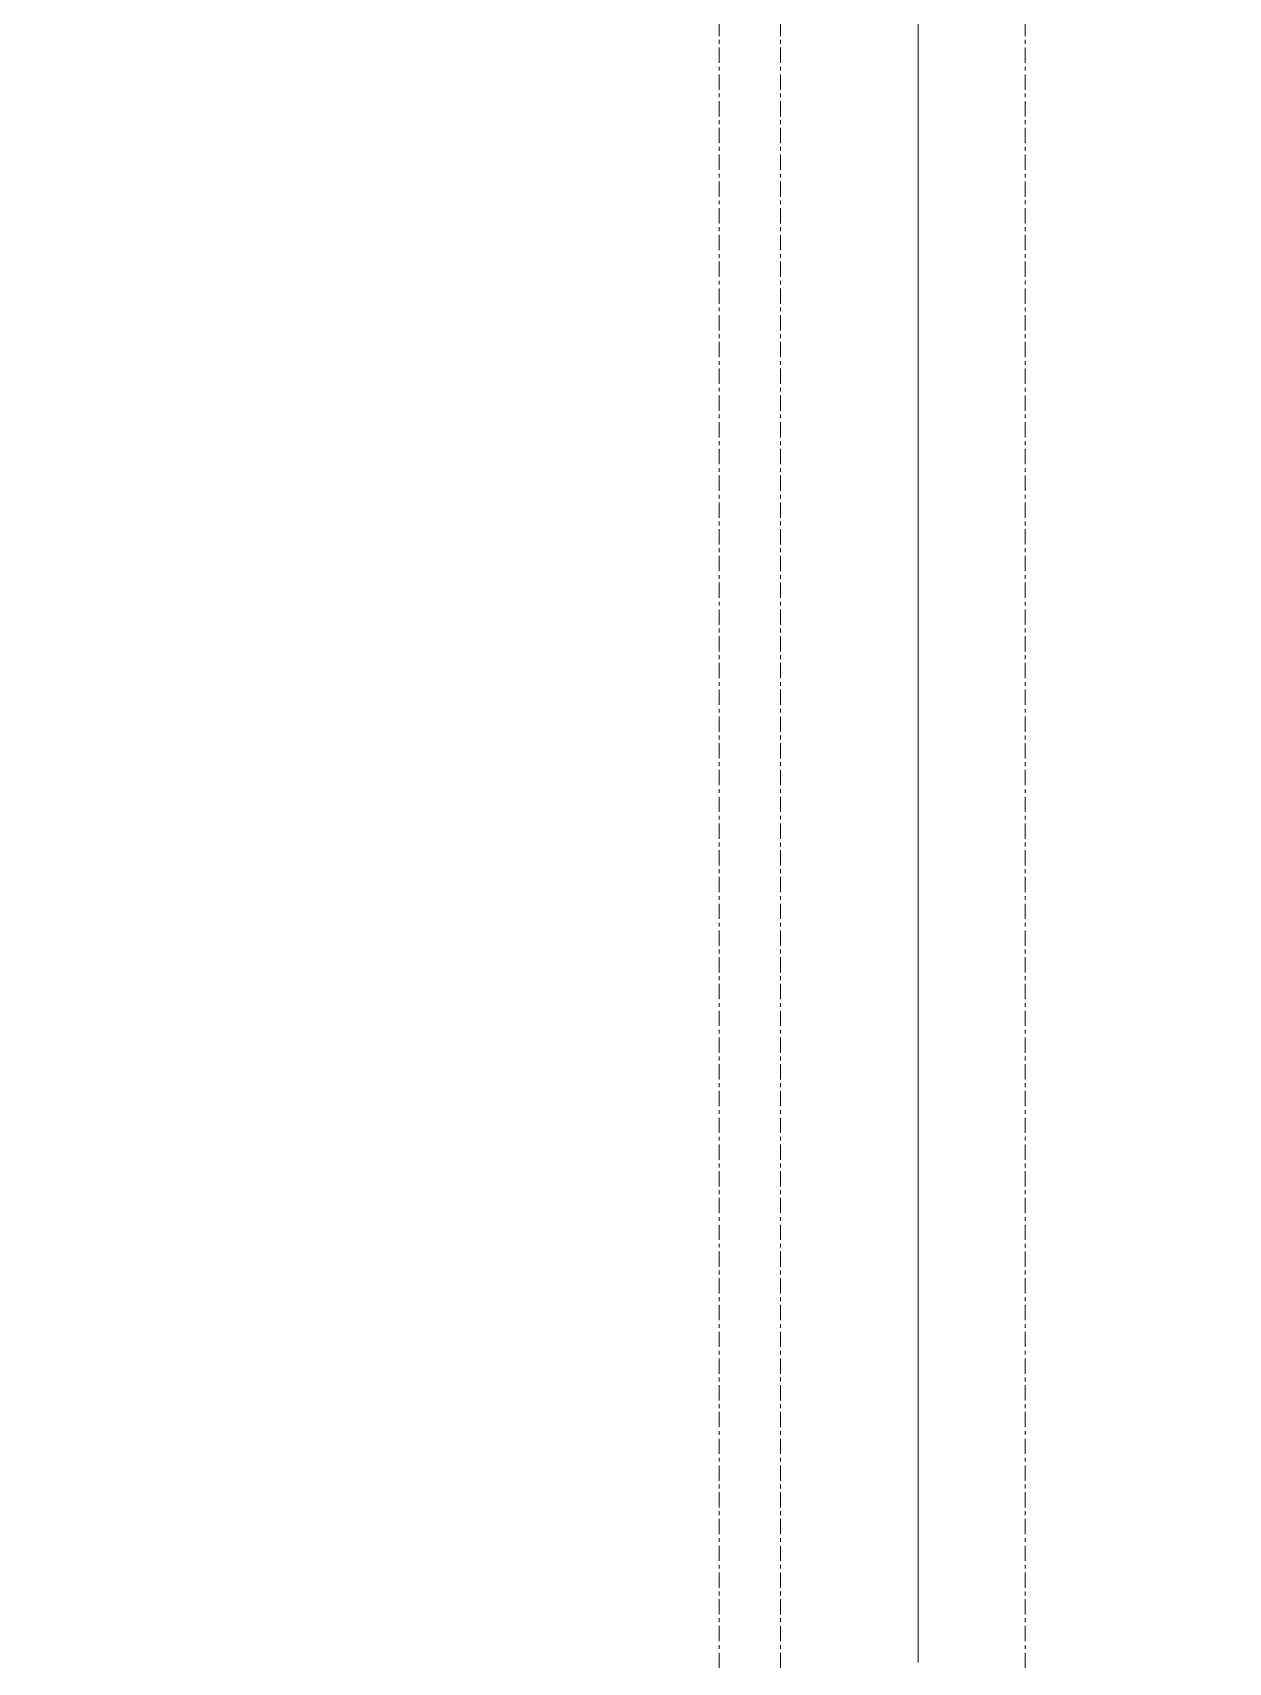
# Model space of a CAD drawing. Header units: inches. Extents: x 20478 to 36684, y -248 to 750.
# Drawn here: x 28182.1 to 28221.2, y -54.8 to -1.5 of the extents above; entities that cross this region are included whole.
import ezdxf

# ---------------------------------------------------------------- set-up
doc = ezdxf.new("R2010")
doc.units = ezdxf.units.IN
doc.header["$MEASUREMENT"] = 0
doc.linetypes.add('Grid Line 1_2_', pattern=[0.875, 0.5, -0.125, 0.125, -0.125])
for name, color, linetype, lineweight in [('G-ANNO-SYMB', 111, 'Continuous', 9), ('G-ANNO-TEXT', 231, 'Continuous', 9), ('S-GRID', 1, 'Continuous', 9)]:
    doc.layers.add(name, color=color, linetype=linetype, lineweight=lineweight)

msp = doc.modelspace()

# ---------------------------------------------------------------- linework, layer by layer
at = {"layer": 'G-ANNO-SYMB'}
msp.add_line((28211.06785, 545.15708), (28211.06785, -54.81697), dxfattribs=at)
at = {"layer": 'G-ANNO-TEXT', "color": 145}
msp.add_arc((28182.10266, -41.24498), 74.19944, 270, 81.5321076, dxfattribs=at)
at = {"layer": 'S-GRID', "linetype": 'Grid Line 1_2_'}
for p, q in [((28204.5603, -132), (28204.5603, 573.76478)), ((28206.5603, -132), (28206.5603, 573.76478)), ((28214.5603, -132), (28214.5603, 573.76478)), ((28214.5603, -132), (28214.5603, 573.76478))]:
    msp.add_line(p, q, dxfattribs=at)

doc.saveas('drawing.dxf')
